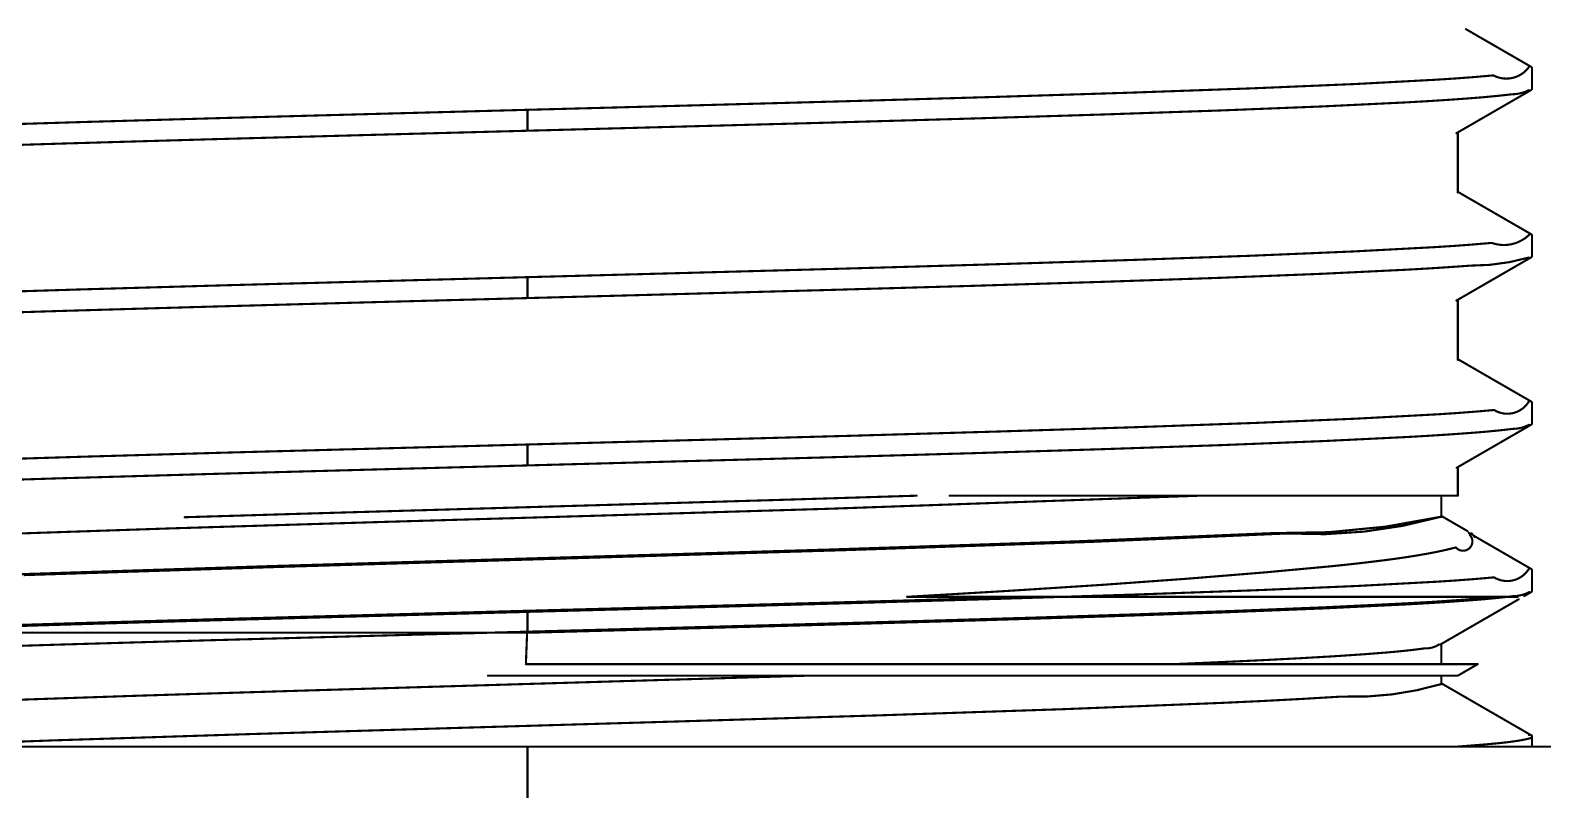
# Model space of a CAD drawing. Header units: inches. Extents: x 90 to 149.8, y 48.7 to 115.2.
# Drawn here: x 115.47 to 124.5, y 99.07 to 103.61 of the extents above; entities that cross this region are included whole.
import ezdxf

# ---------------------------------------------------------------- set-up
doc = ezdxf.new("R2010")
doc.units = ezdxf.units.IN
doc.layers.add('Mechanical 2', color=216, linetype='Continuous')

msp = doc.modelspace()

# ---------------------------------------------------------------- linework, layer by layer
at = {"layer": 'Mechanical 2', "const_width": 0.0127}
for points in [[(124.0394, 103.6177), (124.0833, 103.5923)], [(124.0833, 103.5923), (124.1272, 103.5669)], [(124.1272, 103.5669), (124.1712, 103.5415)], [(124.1712, 103.5415), (124.2151, 103.5162)], [(124.2151, 103.5162), (124.259, 103.4908)], [(124.259, 103.4908), (124.303, 103.4654)], [(124.303, 103.4654), (124.3469, 103.44)], [(124.3469, 103.44), (124.4348, 103.3892)], [(124.439, 103.2581), (124.439, 103.3831)], [(122.0522, 103.236), (122.7757, 103.2617)], [(122.7757, 103.2617), (123.3862, 103.2874)], [(123.3862, 103.2874), (123.8678, 103.3131)], [(124.3887, 103.2255), (124.4333, 103.2512)], [(118.439, 103.1331), (119.4042, 103.1588)], [(119.4042, 103.1588), (120.3442, 103.1845)], [(120.3442, 103.1845), (121.2346, 103.2102)], [(121.2346, 103.2102), (122.0522, 103.236)], [(123.1853, 103.1533), (123.6867, 103.1775)], [(124.255, 103.1482), (124.2996, 103.1739)], [(124.2996, 103.1739), (124.3441, 103.1997)], [(124.3441, 103.1997), (124.3887, 103.2255)], [(115.7916, 103.0604), (116.6392, 103.0846)], [(116.6392, 103.0846), (118.439, 103.1331)], [(118.439, 103.0081), (118.439, 103.1331)], [(120.2361, 103.0565), (121.0826, 103.0807)], [(121.0826, 103.0807), (121.8681, 103.1049)], [(121.8681, 103.1049), (122.5745, 103.1291)], [(122.5745, 103.1291), (123.1853, 103.1533)], [(124.0767, 103.0451), (124.1213, 103.0709)], [(124.1213, 103.0709), (124.1659, 103.0967)], [(124.1659, 103.0967), (124.2104, 103.1224)], [(124.2104, 103.1224), (124.255, 103.1482)], [(115.0052, 103.0361), (115.7916, 103.0604)], [(116.5344, 102.9567), (117.4741, 102.9824)], [(117.4741, 102.9824), (118.439, 103.0081)], [(118.439, 103.0081), (120.2361, 103.0565)], [(123.9876, 102.9936), (124.0767, 103.0451)], [(123.9954, 102.6392), (123.9954, 102.9981)], [(114.8267, 102.9053), (115.6442, 102.931)], [(115.6442, 102.931), (116.5344, 102.9567)], [(123.9954, 102.643), (124.0396, 102.6175)], [(124.0396, 102.6175), (124.0837, 102.592)], [(124.0837, 102.592), (124.1278, 102.5665)], [(124.1278, 102.5665), (124.1719, 102.541)], [(124.1719, 102.541), (124.216, 102.5155)], [(124.216, 102.5155), (124.2602, 102.49)], [(124.2602, 102.49), (124.3043, 102.4645)], [(124.3043, 102.4645), (124.3484, 102.439)], [(124.3484, 102.439), (124.4366, 102.388)], [(124.439, 102.2581), (124.439, 102.3831)], [(122.0376, 102.2355), (122.7599, 102.2611)], [(122.7599, 102.2611), (123.3707, 102.2867)], [(123.3707, 102.2867), (123.8541, 102.3123)], [(124.3888, 102.2255), (124.4334, 102.2512)], [(119.3997, 102.1587), (120.3355, 102.1843)], [(120.3355, 102.1843), (121.2225, 102.2099)], [(121.2225, 102.2099), (122.0376, 102.2355)], [(123.1868, 102.1534), (123.6881, 102.1776)], [(124.2551, 102.1482), (124.2997, 102.174)], [(124.2997, 102.174), (124.3442, 102.1997)], [(124.3442, 102.1997), (124.3888, 102.2255)], [(115.7881, 102.0603), (116.6368, 102.0846)], [(116.6368, 102.0846), (118.439, 102.1331)], [(118.439, 102.1331), (119.3997, 102.1587)], [(118.439, 102.0081), (118.439, 102.1331)], [(120.2368, 102.0565), (121.0837, 102.0808)], [(121.0837, 102.0808), (121.8695, 102.105)], [(121.8695, 102.105), (122.5759, 102.1292)], [(122.5759, 102.1292), (123.1868, 102.1534)], [(124.0768, 102.0451), (124.1214, 102.0709)], [(124.1214, 102.0709), (124.166, 102.0967)], [(124.166, 102.0967), (124.2105, 102.1224)], [(124.2105, 102.1224), (124.2551, 102.1482)], [(115.001, 102.036), (115.7881, 102.0603)], [(116.5357, 101.9567), (117.4748, 101.9824)], [(117.4748, 101.9824), (118.439, 102.0081)], [(118.439, 102.0081), (119.3484, 102.0323)], [(119.3484, 102.0323), (120.2368, 102.0565)], [(123.9877, 101.9936), (124.0768, 102.0451)], [(123.9954, 101.639), (123.9954, 101.9981)], [(114.829, 101.9054), (115.6461, 101.931)], [(115.6461, 101.931), (116.5357, 101.9567)], [(123.9954, 101.6431), (124.0395, 101.6176)], [(124.0395, 101.6176), (124.0835, 101.5922)], [(124.0835, 101.5922), (124.1275, 101.5667)], [(124.1275, 101.5667), (124.1715, 101.5413)], [(124.1715, 101.5413), (124.2156, 101.5158)], [(124.2156, 101.5158), (124.2596, 101.4904)], [(124.2596, 101.4904), (124.3036, 101.4649)], [(124.3036, 101.4649), (124.3477, 101.4395)], [(124.3477, 101.4395), (124.4357, 101.3886)], [(124.439, 101.2581), (124.439, 101.3831)], [(122.0577, 101.2361), (122.7816, 101.2619)], [(122.7816, 101.2619), (123.3921, 101.2877)], [(123.3921, 101.2877), (123.8729, 101.3134)], [(119.4059, 101.1589), (120.3475, 101.1846)], [(120.3475, 101.1846), (121.2392, 101.2104)], [(121.2392, 101.2104), (122.0577, 101.2361)], [(123.1941, 101.1537), (123.6947, 101.178)], [(124.256, 101.1487), (124.3006, 101.1745)], [(124.3006, 101.1745), (124.3452, 101.2002)], [(124.3452, 101.2002), (124.3898, 101.226)], [(124.3898, 101.226), (124.4343, 101.2518)], [(115.7884, 101.0603), (116.637, 101.0846)], [(116.637, 101.0846), (118.439, 101.1331)], [(118.439, 101.1331), (119.4059, 101.1589)], [(118.439, 101.0081), (118.439, 101.1331)], [(120.2406, 101.0566), (121.089, 101.0809)], [(121.089, 101.0809), (121.8759, 101.1052)], [(121.8759, 101.1052), (122.5831, 101.1294)], [(122.5831, 101.1294), (123.1941, 101.1537)], [(124.1223, 101.0714), (124.1669, 101.0972)], [(124.1669, 101.0972), (124.2115, 101.1229)], [(124.2115, 101.1229), (124.256, 101.1487)], [(115.0013, 101.036), (115.7884, 101.0603)], [(117.4714, 100.9823), (118.439, 101.0081)], [(118.439, 101.0081), (120.2406, 101.0566)], [(123.9886, 100.9941), (124.0778, 101.0457)], [(123.9954, 100.827), (123.9954, 100.9981)], [(124.0778, 101.0457), (124.1223, 101.0714)], [(114.8179, 100.905), (115.6368, 100.9308)], [(115.6368, 100.9308), (116.5291, 100.9565)], [(116.5291, 100.9565), (117.4714, 100.9823)], [(119.916, 100.8012), (120.7579, 100.8271)], [(120.2363, 100.749), (122.4452, 100.827)], [(120.7579, 100.827), (120.7631, 100.827)], [(120.9607, 100.827), (123.9954, 100.827)], [(123.8972, 100.7005), (123.8972, 100.827)], [(116.3914, 100.6985), (117.2484, 100.7241)], [(117.2484, 100.7241), (117.6907, 100.7369)], [(117.6907, 100.7369), (118.1377, 100.7498)], [(118.1377, 100.7498), (118.5865, 100.7628)], [(118.5865, 100.7628), (119.0343, 100.7756)], [(118.9327, 100.71), (120.2363, 100.749)], [(119.0343, 100.7756), (119.4785, 100.7884)], [(119.4785, 100.7884), (119.916, 100.8012)], [(115.1603, 100.5931), (116.3166, 100.6321)], [(116.3166, 100.6321), (117.5996, 100.6711)], [(117.5996, 100.6711), (118.9327, 100.71)], [(123.8972, 100.706), (124.0532, 100.6158)], [(120.2328, 100.5051), (121.7158, 100.5543)], [(120.331, 100.5017), (121.8142, 100.5515)], [(121.7158, 100.5543), (122.8881, 100.6035)], [(121.8142, 100.5515), (122.9703, 100.6013)], [(124.0607, 100.6051), (124.0754, 100.5966)], [(124.0773, 100.6027), (124.0959, 100.581)], [(124.0895, 100.5885), (124.1241, 100.5685)], [(124.1241, 100.5685), (124.1933, 100.5285)], [(116.9132, 100.4067), (118.5796, 100.4559)], [(116.9762, 100.4022), (118.6646, 100.452)], [(118.5796, 100.4559), (120.2328, 100.5051)], [(118.6646, 100.452), (120.331, 100.5017)], [(124.1933, 100.5285), (124.2279, 100.5085)], [(124.2279, 100.5085), (124.2624, 100.4885)], [(124.2624, 100.4885), (124.297, 100.4685)], [(124.297, 100.4685), (124.3316, 100.4485)], [(124.3316, 100.4485), (124.3662, 100.4285)], [(115.3911, 100.3575), (116.9132, 100.4067)], [(115.4297, 100.3525), (116.9762, 100.4022)], [(122.3866, 100.3317), (122.8434, 100.3689)], [(122.8434, 100.3689), (123.2372, 100.4053)], [(124.3662, 100.4285), (124.4354, 100.3886)], [(124.439, 100.2581), (124.439, 100.3831)], [(121.3103, 100.2584), (121.8742, 100.2946)], [(121.8742, 100.2946), (122.3866, 100.3317)], [(122.7812, 100.2619), (123.3916, 100.2876)], [(123.3916, 100.2876), (123.8725, 100.3134)], [(119.4057, 100.1589), (120.3472, 100.1846)], [(119.6863, 100.1728), (119.992, 100.1812)], [(119.992, 100.1812), (120.2937, 100.1895)], [(120.2937, 100.1895), (120.5899, 100.1978)], [(120.3472, 100.1846), (121.2388, 100.2104)], [(120.5899, 100.1978), (121.1606, 100.2145)], [(120.7068, 100.2228), (121.3103, 100.2584)], [(120.7068, 100.2228), (121.4388, 100.2228)], [(121.1606, 100.2145), (121.4391, 100.2228)], [(121.2388, 100.2104), (122.0573, 100.2361)], [(121.4391, 100.2228), (124.3526, 100.2228)], [(122.0573, 100.2361), (122.7812, 100.2619)], [(123.199, 100.1603), (123.6351, 100.1812)], [(123.2008, 100.154), (123.701, 100.1783)], [(124.2652, 100.154), (124.3119, 100.181)], [(124.3119, 100.181), (124.3586, 100.208)], [(124.3925, 100.2276), (124.4351, 100.2522)], [(115.7151, 100.0645), (116.5849, 100.0895)], [(116.1443, 100.0705), (116.586, 100.083)], [(116.5849, 100.0895), (118.439, 100.1395)], [(116.586, 100.083), (117.0391, 100.0954)], [(117.0391, 100.0954), (117.501, 100.1079)], [(117.501, 100.1079), (118.439, 100.1329)], [(118.439, 100.1331), (119.4057, 100.1589)], [(118.439, 100.1395), (119.0662, 100.1562)], [(118.439, 100.0081), (118.439, 100.1395)], [(119.0662, 100.1562), (119.3776, 100.1645)], [(119.3776, 100.1645), (119.6863, 100.1728)], [(120.735, 100.077), (121.4389, 100.0978)], [(121.094, 100.0811), (121.882, 100.1054)], [(121.4389, 100.0978), (122.0915, 100.1187)], [(121.882, 100.1054), (122.5898, 100.1297)], [(122.0915, 100.1187), (122.6815, 100.1395)], [(122.5898, 100.1297), (123.2008, 100.154)], [(122.6815, 100.1395), (123.199, 100.1603)], [(124.1251, 100.073), (124.2185, 100.127)], [(124.2185, 100.127), (124.2652, 100.154)], [(114.1985, 100.0081), (118.437, 100.0081)], [(114.9123, 100.0395), (115.7151, 100.0645)], [(115.306, 100.0455), (115.7167, 100.058)], [(115.7167, 100.058), (116.1443, 100.0705)], [(117.474, 99.9888), (118.439, 100.0145)], [(118.4363, 99.9894), (118.437, 100.0081)], [(118.437, 100.0081), (118.439, 100.0081)], [(118.439, 100.0081), (120.2441, 100.0567)], [(118.439, 100.0145), (119.2221, 100.0353)], [(119.2221, 100.0353), (119.9919, 100.0562)], [(119.9919, 100.0562), (120.735, 100.077)], [(120.2441, 100.0567), (121.094, 100.0811)], [(123.985, 99.9921), (124.0317, 100.0191)], [(124.0317, 100.0191), (124.0784, 100.046)], [(124.0784, 100.046), (124.1251, 100.073)], [(114.8265, 99.9117), (115.6439, 99.9374)], [(115.6439, 99.9374), (116.5342, 99.9631)], [(116.5342, 99.9631), (117.474, 99.9888)], [(118.4318, 99.8769), (118.4333, 99.9144)], [(118.4333, 99.9144), (118.434, 99.9331)], [(118.434, 99.9331), (118.4348, 99.9519)], [(118.4348, 99.9519), (118.4355, 99.9706)], [(118.4355, 99.9706), (118.4363, 99.9894)], [(123.8916, 99.9381), (123.985, 99.9921)], [(123.8977, 99.8206), (123.8977, 99.9416)], [(118.4297, 99.8206), (118.4318, 99.8769)], [(118.4297, 99.8207), (118.4328, 99.8206)], [(118.4328, 99.8206), (124.1146, 99.8206)], [(118.4328, 99.8206), (122.2989, 99.8206)], [(122.2989, 99.8206), (122.5712, 99.8324)], [(122.5712, 99.8324), (122.8254, 99.8441)], [(122.8254, 99.8441), (123.0526, 99.8559)], [(123.0526, 99.8559), (123.2548, 99.8676)], [(123.2548, 99.8676), (123.4316, 99.8794)], [(123.4316, 99.8794), (123.5809, 99.8911)], [(123.9954, 99.7517), (124.1146, 99.8206)], [(118.0889, 99.6918), (120.1104, 99.7517)], [(118.2034, 99.7517), (123.9954, 99.7517)], [(123.8977, 99.7004), (123.8977, 99.7517)], [(115.2278, 99.6019), (116.1109, 99.6319)], [(116.1109, 99.6319), (117.0761, 99.6618)], [(117.0761, 99.6618), (118.0889, 99.6918)], [(123.8977, 99.7057), (123.9515, 99.6745)], [(123.9515, 99.6745), (124.0054, 99.6434)], [(124.0054, 99.6434), (124.0592, 99.6123)], [(120.5306, 99.5143), (121.649, 99.5518)], [(121.649, 99.5518), (122.5905, 99.5893)], [(124.0592, 99.6123), (124.1131, 99.5811)], [(124.1131, 99.5811), (124.1669, 99.55)], [(124.1669, 99.55), (124.2208, 99.5189)], [(118.0157, 99.4394), (119.2968, 99.4769)], [(119.2968, 99.4769), (120.5306, 99.5143)], [(124.2208, 99.5189), (124.2747, 99.4878)], [(124.2747, 99.4878), (124.3285, 99.4566)], [(124.3285, 99.4566), (124.4362, 99.3944)], [(114.5856, 99.327), (115.5914, 99.3645)], [(115.5914, 99.3645), (116.7585, 99.4019)], [(116.7585, 99.4019), (118.0157, 99.4394)], [(124.439, 99.327), (124.439, 99.3895)], [(111.939, 99.327), (124.939, 99.327)], [(118.439, 98.827), (118.439, 99.327)], [(123.9823, 99.327), (124.0731, 99.334)], [(124.0731, 99.334), (124.159, 99.3409)], [(124.159, 99.3409), (124.2351, 99.3479)]]:
    msp.add_lwpolyline(points, dxfattribs=at)
at = {"layer": 'Mechanical 2', "const_width": 0.00635}
for points in [[(124.0801, 103.5923, 1), (124.0865, 103.5923, 1)], [(124.0801, 103.5923, 1), (124.0865, 103.5923, 1)], [(124.1241, 103.5669, 1), (124.1304, 103.5669, 1)], [(124.1241, 103.5669, 1), (124.1304, 103.5669, 1)], [(124.168, 103.5415, 1), (124.1743, 103.5415, 1)], [(124.168, 103.5415, 1), (124.1743, 103.5415, 1)], [(124.2119, 103.5162, 1), (124.2183, 103.5162, 1)], [(124.2119, 103.5162, 1), (124.2183, 103.5162, 1)], [(124.2559, 103.4908, 1), (124.2622, 103.4908, 1)], [(124.2559, 103.4908, 1), (124.2622, 103.4908, 1)], [(124.2998, 103.4654, 1), (124.3061, 103.4654, 1)], [(124.2998, 103.4654, 1), (124.3061, 103.4654, 1)], [(124.3437, 103.44, 1), (124.3501, 103.44, 1)], [(124.3437, 103.44, 1), (124.3501, 103.44, 1)], [(124.2052, 103.3388, 1), (124.2115, 103.3388, 1)], [(124.2052, 103.3388, 1), (124.2115, 103.3388, 1)], [(124.4182, 103.3902, 1), (124.4246, 103.3902, 1)], [(124.4316, 103.3892, 1), (124.438, 103.3892, 1)], [(124.4358, 103.3831, 1), (124.4422, 103.3831, 1)], [(122.7725, 103.2617, 1), (122.7788, 103.2617, 1)], [(122.7725, 103.2617, 1), (122.7788, 103.2617, 1)], [(123.383, 103.2874, 1), (123.3894, 103.2874, 1)], [(123.383, 103.2874, 1), (123.3894, 103.2874, 1)], [(123.8646, 103.3131, 1), (123.8709, 103.3131, 1)], [(123.8646, 103.3131, 1), (123.8709, 103.3131, 1)], [(124.4163, 103.2502, 1), (124.4226, 103.2502, 1)], [(124.4301, 103.2512, 1), (124.4364, 103.2512, 1)], [(124.4358, 103.2581, 1), (124.4422, 103.2581, 1)], [(119.401, 103.1588, 1), (119.4073, 103.1588, 1)], [(119.401, 103.1588, 1), (119.4073, 103.1588, 1)], [(120.341, 103.1845, 1), (120.3474, 103.1845, 1)], [(120.341, 103.1845, 1), (120.3474, 103.1845, 1)], [(121.2314, 103.2102, 1), (121.2378, 103.2102, 1)], [(121.2314, 103.2102, 1), (121.2378, 103.2102, 1)], [(122.049, 103.236, 1), (122.0553, 103.236, 1)], [(122.049, 103.236, 1), (122.0553, 103.236, 1)], [(123.6835, 103.1775, 1), (123.6899, 103.1775, 1)], [(123.6835, 103.1775, 1), (123.6899, 103.1775, 1)], [(124.0631, 103.2018, 1), (124.0695, 103.2018, 1)], [(124.0631, 103.2018, 1), (124.0695, 103.2018, 1)], [(124.2964, 103.1739, 1), (124.3027, 103.1739, 1)], [(124.2964, 103.1739, 1), (124.3027, 103.1739, 1)], [(124.3165, 103.226, 1), (124.3228, 103.226, 1)], [(124.3165, 103.226, 1), (124.3228, 103.226, 1)], [(124.341, 103.1997, 1), (124.3473, 103.1997, 1)], [(124.341, 103.1997, 1), (124.3473, 103.1997, 1)], [(124.3855, 103.2255, 1), (124.3919, 103.2255, 1)], [(124.3855, 103.2255, 1), (124.3919, 103.2255, 1)], [(116.636, 103.0846, 1), (116.6424, 103.0846, 1)], [(116.636, 103.0846, 1), (116.6424, 103.0846, 1)], [(118.4358, 103.1331, 1), (118.4422, 103.1331, 1)], [(118.4358, 103.1331, 1), (118.4422, 103.1331, 1)], [(118.4358, 103.1331, 1), (118.4422, 103.1331, 1)], [(121.0794, 103.0807, 1), (121.0858, 103.0807, 1)], [(121.0794, 103.0807, 1), (121.0858, 103.0807, 1)], [(121.8649, 103.1049, 1), (121.8713, 103.1049, 1)], [(121.8649, 103.1049, 1), (121.8713, 103.1049, 1)], [(122.5713, 103.1291, 1), (122.5776, 103.1291, 1)], [(122.5713, 103.1291, 1), (122.5776, 103.1291, 1)], [(123.1822, 103.1533, 1), (123.1885, 103.1533, 1)], [(123.1822, 103.1533, 1), (123.1885, 103.1533, 1)], [(124.1181, 103.0709, 1), (124.1245, 103.0709, 1)], [(124.1181, 103.0709, 1), (124.1245, 103.0709, 1)], [(124.1627, 103.0967, 1), (124.169, 103.0967, 1)], [(124.1627, 103.0967, 1), (124.169, 103.0967, 1)], [(124.2072, 103.1224, 1), (124.2136, 103.1224, 1)], [(124.2072, 103.1224, 1), (124.2136, 103.1224, 1)], [(124.2518, 103.1482, 1), (124.2582, 103.1482, 1)], [(124.2518, 103.1482, 1), (124.2582, 103.1482, 1)], [(115.7884, 103.0604, 1), (115.7947, 103.0604, 1)], [(115.7884, 103.0604, 1), (115.7947, 103.0604, 1)], [(117.4709, 102.9824, 1), (117.4773, 102.9824, 1)], [(117.4709, 102.9824, 1), (117.4773, 102.9824, 1)], [(118.4358, 103.0081, 1), (118.4422, 103.0081, 1)], [(118.4358, 103.0081, 1), (118.4422, 103.0081, 1)], [(118.4358, 103.0081, 1), (118.4422, 103.0081, 1)], [(120.2329, 103.0565, 1), (120.2392, 103.0565, 1)], [(120.2329, 103.0565, 1), (120.2392, 103.0565, 1)], [(123.9844, 102.9936, 1), (123.9908, 102.9936, 1)], [(123.9923, 102.9981, 1), (123.9986, 102.9981, 1)], [(124.0735, 103.0451, 1), (124.0799, 103.0451, 1)], [(124.0735, 103.0451, 1), (124.0799, 103.0451, 1)], [(115.641, 102.931, 1), (115.6473, 102.931, 1)], [(115.641, 102.931, 1), (115.6473, 102.931, 1)], [(116.5312, 102.9567, 1), (116.5375, 102.9567, 1)], [(116.5312, 102.9567, 1), (116.5375, 102.9567, 1)], [(123.9923, 102.643, 1), (123.9986, 102.643, 1)], [(123.9923, 102.6392, 1), (123.9986, 102.6392, 1)], [(124.0364, 102.6175, 1), (124.0427, 102.6175, 1)], [(124.0364, 102.6175, 1), (124.0427, 102.6175, 1)], [(124.0805, 102.592, 1), (124.0869, 102.592, 1)], [(124.0805, 102.592, 1), (124.0869, 102.592, 1)], [(124.1246, 102.5665, 1), (124.131, 102.5665, 1)], [(124.1246, 102.5665, 1), (124.131, 102.5665, 1)], [(124.1687, 102.541, 1), (124.1751, 102.541, 1)], [(124.1687, 102.541, 1), (124.1751, 102.541, 1)], [(124.2129, 102.5155, 1), (124.2192, 102.5155, 1)], [(124.2129, 102.5155, 1), (124.2192, 102.5155, 1)], [(124.257, 102.49, 1), (124.2633, 102.49, 1)], [(124.257, 102.49, 1), (124.2633, 102.49, 1)], [(124.3011, 102.4645, 1), (124.3075, 102.4645, 1)], [(124.3011, 102.4645, 1), (124.3075, 102.4645, 1)], [(124.3452, 102.439, 1), (124.3516, 102.439, 1)], [(124.3452, 102.439, 1), (124.3516, 102.439, 1)], [(124.4212, 102.389, 1), (124.4276, 102.389, 1)], [(124.4335, 102.388, 1), (124.4398, 102.388, 1)], [(124.4358, 102.3831, 1), (124.4422, 102.3831, 1)], [(122.7567, 102.2611, 1), (122.763, 102.2611, 1)], [(122.7567, 102.2611, 1), (122.763, 102.2611, 1)], [(123.3675, 102.2867, 1), (123.3738, 102.2867, 1)], [(123.3675, 102.2867, 1), (123.3738, 102.2867, 1)], [(123.8509, 102.3123, 1), (123.8573, 102.3123, 1)], [(123.8509, 102.3123, 1), (123.8573, 102.3123, 1)], [(124.1951, 102.3378, 1), (124.2015, 102.3378, 1)], [(124.1951, 102.3378, 1), (124.2015, 102.3378, 1)], [(124.4302, 102.2512, 1), (124.4366, 102.2512, 1)], [(124.4358, 102.2581, 1), (124.4422, 102.2581, 1)], [(120.3324, 102.1843, 1), (120.3387, 102.1843, 1)], [(120.3324, 102.1843, 1), (120.3387, 102.1843, 1)], [(121.2193, 102.2099, 1), (121.2256, 102.2099, 1)], [(121.2193, 102.2099, 1), (121.2256, 102.2099, 1)], [(122.0344, 102.2355, 1), (122.0408, 102.2355, 1)], [(122.0344, 102.2355, 1), (122.0408, 102.2355, 1)], [(123.6849, 102.1776, 1), (123.6913, 102.1776, 1)], [(123.6849, 102.1776, 1), (123.6913, 102.1776, 1)], [(124.0643, 102.2018, 1), (124.0706, 102.2018, 1)], [(124.0643, 102.2018, 1), (124.0706, 102.2018, 1)], [(124.2965, 102.174, 1), (124.3028, 102.174, 1)], [(124.2965, 102.174, 1), (124.3028, 102.174, 1)], [(124.3411, 102.1997, 1), (124.3474, 102.1997, 1)], [(124.3411, 102.1997, 1), (124.3474, 102.1997, 1)], [(124.3856, 102.2255, 1), (124.392, 102.2255, 1)], [(124.3856, 102.2255, 1), (124.392, 102.2255, 1)], [(124.4165, 102.2503, 1), (124.4229, 102.2503, 1)], [(116.6336, 102.0846, 1), (116.6399, 102.0846, 1)], [(116.6336, 102.0846, 1), (116.6399, 102.0846, 1)], [(118.4358, 102.1331, 1), (118.4422, 102.1331, 1)], [(118.4358, 102.1331, 1), (118.4422, 102.1331, 1)], [(118.4358, 102.1331, 1), (118.4422, 102.1331, 1)], [(119.3965, 102.1587, 1), (119.4028, 102.1587, 1)], [(119.3965, 102.1587, 1), (119.4028, 102.1587, 1)], [(121.0805, 102.0808, 1), (121.0869, 102.0808, 1)], [(121.0805, 102.0808, 1), (121.0869, 102.0808, 1)], [(121.8663, 102.105, 1), (121.8726, 102.105, 1)], [(121.8663, 102.105, 1), (121.8726, 102.105, 1)], [(122.5728, 102.1292, 1), (122.5791, 102.1292, 1)], [(122.5728, 102.1292, 1), (122.5791, 102.1292, 1)], [(123.1837, 102.1534, 1), (123.19, 102.1534, 1)], [(123.1837, 102.1534, 1), (123.19, 102.1534, 1)], [(124.1182, 102.0709, 1), (124.1246, 102.0709, 1)], [(124.1182, 102.0709, 1), (124.1246, 102.0709, 1)], [(124.1628, 102.0967, 1), (124.1691, 102.0967, 1)], [(124.1628, 102.0967, 1), (124.1691, 102.0967, 1)], [(124.2074, 102.1224, 1), (124.2137, 102.1224, 1)], [(124.2074, 102.1224, 1), (124.2137, 102.1224, 1)], [(124.2519, 102.1482, 1), (124.2583, 102.1482, 1)], [(124.2519, 102.1482, 1), (124.2583, 102.1482, 1)], [(115.7849, 102.0603, 1), (115.7913, 102.0603, 1)], [(115.7849, 102.0603, 1), (115.7913, 102.0603, 1)], [(117.4717, 101.9824, 1), (117.478, 101.9824, 1)], [(117.4717, 101.9824, 1), (117.478, 101.9824, 1)], [(118.4358, 102.0081, 1), (118.4422, 102.0081, 1)], [(118.4358, 102.0081, 1), (118.4422, 102.0081, 1)], [(118.4358, 102.0081, 1), (118.4422, 102.0081, 1)], [(119.3453, 102.0323, 1), (119.3516, 102.0323, 1)], [(119.3453, 102.0323, 1), (119.3516, 102.0323, 1)], [(120.2337, 102.0565, 1), (120.24, 102.0565, 1)], [(120.2337, 102.0565, 1), (120.24, 102.0565, 1)], [(123.9845, 101.9936, 1), (123.9909, 101.9936, 1)], [(123.9923, 101.9981, 1), (123.9986, 101.9981, 1)], [(124.0737, 102.0451, 1), (124.08, 102.0451, 1)], [(124.0737, 102.0451, 1), (124.08, 102.0451, 1)], [(115.6429, 101.931, 1), (115.6492, 101.931, 1)], [(115.6429, 101.931, 1), (115.6492, 101.931, 1)], [(116.5325, 101.9567, 1), (116.5389, 101.9567, 1)], [(116.5325, 101.9567, 1), (116.5389, 101.9567, 1)], [(123.9923, 101.6431, 1), (123.9986, 101.6431, 1)], [(123.9923, 101.639, 1), (123.9986, 101.639, 1)], [(124.0363, 101.6176, 1), (124.0426, 101.6176, 1)], [(124.0363, 101.6176, 1), (124.0426, 101.6176, 1)], [(124.0803, 101.5922, 1), (124.0867, 101.5922, 1)], [(124.0803, 101.5922, 1), (124.0867, 101.5922, 1)], [(124.1243, 101.5667, 1), (124.1307, 101.5667, 1)], [(124.1243, 101.5667, 1), (124.1307, 101.5667, 1)], [(124.1684, 101.5413, 1), (124.1747, 101.5413, 1)], [(124.1684, 101.5413, 1), (124.1747, 101.5413, 1)], [(124.2124, 101.5158, 1), (124.2188, 101.5158, 1)], [(124.2124, 101.5158, 1), (124.2188, 101.5158, 1)], [(124.2564, 101.4904, 1), (124.2628, 101.4904, 1)], [(124.2564, 101.4904, 1), (124.2628, 101.4904, 1)], [(124.3005, 101.4649, 1), (124.3068, 101.4649, 1)], [(124.3005, 101.4649, 1), (124.3068, 101.4649, 1)], [(124.3445, 101.4395, 1), (124.3508, 101.4395, 1)], [(124.3445, 101.4395, 1), (124.3508, 101.4395, 1)], [(124.4171, 101.3907, 1), (124.4235, 101.3907, 1)], [(124.4325, 101.3886, 1), (124.4389, 101.3886, 1)], [(124.4358, 101.3831, 1), (124.4422, 101.3831, 1)], [(122.7784, 101.2619, 1), (122.7848, 101.2619, 1)], [(122.7784, 101.2619, 1), (122.7848, 101.2619, 1)], [(123.3889, 101.2877, 1), (123.3952, 101.2877, 1)], [(123.3889, 101.2877, 1), (123.3952, 101.2877, 1)], [(123.8697, 101.3134, 1), (123.8761, 101.3134, 1)], [(123.8697, 101.3134, 1), (123.8761, 101.3134, 1)], [(124.2089, 101.3392, 1), (124.2153, 101.3392, 1)], [(124.2089, 101.3392, 1), (124.2153, 101.3392, 1)], [(124.4358, 101.2581, 1), (124.4422, 101.2581, 1)], [(120.3443, 101.1846, 1), (120.3506, 101.1846, 1)], [(120.3443, 101.1846, 1), (120.3506, 101.1846, 1)], [(121.236, 101.2104, 1), (121.2423, 101.2104, 1)], [(121.236, 101.2104, 1), (121.2423, 101.2104, 1)], [(122.0545, 101.2361, 1), (122.0609, 101.2361, 1)], [(122.0545, 101.2361, 1), (122.0609, 101.2361, 1)], [(123.6916, 101.178, 1), (123.6979, 101.178, 1)], [(123.6916, 101.178, 1), (123.6979, 101.178, 1)], [(124.0697, 101.2023, 1), (124.076, 101.2023, 1)], [(124.0697, 101.2023, 1), (124.076, 101.2023, 1)], [(124.2974, 101.1745, 1), (124.3038, 101.1745, 1)], [(124.2974, 101.1745, 1), (124.3038, 101.1745, 1)], [(124.3207, 101.2265, 1), (124.327, 101.2265, 1)], [(124.3207, 101.2265, 1), (124.327, 101.2265, 1)], [(124.342, 101.2002, 1), (124.3484, 101.2002, 1)], [(124.342, 101.2002, 1), (124.3484, 101.2002, 1)], [(124.3866, 101.226, 1), (124.3929, 101.226, 1)], [(124.3866, 101.226, 1), (124.3929, 101.226, 1)], [(124.4178, 101.2508, 1), (124.4242, 101.2508, 1)], [(124.4312, 101.2518, 1), (124.4375, 101.2518, 1)], [(116.6338, 101.0846, 1), (116.6402, 101.0846, 1)], [(116.6338, 101.0846, 1), (116.6402, 101.0846, 1)], [(118.4358, 101.1331, 1), (118.4422, 101.1331, 1)], [(118.4358, 101.1331, 1), (118.4422, 101.1331, 1)], [(118.4358, 101.1331, 1), (118.4422, 101.1331, 1)], [(119.4027, 101.1589, 1), (119.409, 101.1589, 1)], [(119.4027, 101.1589, 1), (119.409, 101.1589, 1)], [(121.0858, 101.0809, 1), (121.0922, 101.0809, 1)], [(121.0858, 101.0809, 1), (121.0922, 101.0809, 1)], [(121.8727, 101.1052, 1), (121.8791, 101.1052, 1)], [(121.8727, 101.1052, 1), (121.8791, 101.1052, 1)], [(122.5799, 101.1294, 1), (122.5862, 101.1294, 1)], [(122.5799, 101.1294, 1), (122.5862, 101.1294, 1)], [(123.1909, 101.1537, 1), (123.1972, 101.1537, 1)], [(123.1909, 101.1537, 1), (123.1972, 101.1537, 1)], [(124.1637, 101.0972, 1), (124.1701, 101.0972, 1)], [(124.1637, 101.0972, 1), (124.1701, 101.0972, 1)], [(124.2083, 101.1229, 1), (124.2146, 101.1229, 1)], [(124.2083, 101.1229, 1), (124.2146, 101.1229, 1)], [(124.2529, 101.1487, 1), (124.2592, 101.1487, 1)], [(124.2529, 101.1487, 1), (124.2592, 101.1487, 1)], [(115.7852, 101.0603, 1), (115.7916, 101.0603, 1)], [(115.7852, 101.0603, 1), (115.7916, 101.0603, 1)], [(118.4358, 101.0081, 1), (118.4422, 101.0081, 1)], [(118.4358, 101.0081, 1), (118.4422, 101.0081, 1)], [(118.4358, 101.0081, 1), (118.4422, 101.0081, 1)], [(120.2374, 101.0566, 1), (120.2438, 101.0566, 1)], [(120.2374, 101.0566, 1), (120.2438, 101.0566, 1)], [(123.9854, 100.9941, 1), (123.9918, 100.9941, 1)], [(123.9923, 100.9981, 1), (123.9986, 100.9981, 1)], [(124.0746, 101.0457, 1), (124.0809, 101.0457, 1)], [(124.0746, 101.0457, 1), (124.0809, 101.0457, 1)], [(124.1191, 101.0714, 1), (124.1255, 101.0714, 1)], [(124.1191, 101.0714, 1), (124.1255, 101.0714, 1)], [(115.6336, 100.9308, 1), (115.64, 100.9308, 1)], [(115.6336, 100.9308, 1), (115.64, 100.9308, 1)], [(116.5259, 100.9565, 1), (116.5323, 100.9565, 1)], [(116.5259, 100.9565, 1), (116.5323, 100.9565, 1)], [(117.4682, 100.9823, 1), (117.4746, 100.9823, 1)], [(117.4682, 100.9823, 1), (117.4746, 100.9823, 1)], [(120.7547, 100.8271, 1), (120.761, 100.8271, 1)], [(120.7547, 100.827, 1), (120.761, 100.827, 1)], [(120.7599, 100.827, 1), (120.7663, 100.827, 1)], [(120.9575, 100.827, 1), (120.9638, 100.827, 1)], [(122.442, 100.827, 1), (122.4483, 100.827, 1)], [(123.8941, 100.827, 1), (123.9004, 100.827, 1)], [(123.9923, 100.827, 1), (123.9986, 100.827, 1)], [(123.9923, 100.827, 1), (123.9986, 100.827, 1)], [(117.2453, 100.7241, 1), (117.2516, 100.7241, 1)], [(117.2453, 100.7241, 1), (117.2516, 100.7241, 1)], [(117.6875, 100.7369, 1), (117.6939, 100.7369, 1)], [(117.6875, 100.7369, 1), (117.6939, 100.7369, 1)], [(118.1345, 100.7498, 1), (118.1409, 100.7498, 1)], [(118.1345, 100.7498, 1), (118.1409, 100.7498, 1)], [(118.5833, 100.7628, 1), (118.5896, 100.7628, 1)], [(118.5833, 100.7628, 1), (118.5896, 100.7628, 1)], [(119.0311, 100.7756, 1), (119.0374, 100.7756, 1)], [(119.0311, 100.7756, 1), (119.0374, 100.7756, 1)], [(119.4753, 100.7884, 1), (119.4816, 100.7884, 1)], [(119.4753, 100.7884, 1), (119.4816, 100.7884, 1)], [(119.9128, 100.8012, 1), (119.9192, 100.8012, 1)], [(119.9128, 100.8012, 1), (119.9192, 100.8012, 1)], [(120.2331, 100.749, 1), (120.2394, 100.749, 1)], [(120.2331, 100.749, 1), (120.2394, 100.749, 1)], [(116.3134, 100.6321, 1), (116.3197, 100.6321, 1)], [(116.3134, 100.6321, 1), (116.3197, 100.6321, 1)], [(116.3882, 100.6985, 1), (116.3946, 100.6985, 1)], [(117.5964, 100.6711, 1), (117.6027, 100.6711, 1)], [(117.5964, 100.6711, 1), (117.6027, 100.6711, 1)], [(118.9295, 100.71, 1), (118.9358, 100.71, 1)], [(118.9295, 100.71, 1), (118.9358, 100.71, 1)], [(123.8905, 100.7008, 1), (123.8969, 100.7008, 1)], [(123.894, 100.7019, 1), (123.9003, 100.7019, 1)], [(123.8941, 100.706, 1), (123.9004, 100.706, 1)], [(123.8941, 100.7005, 1), (123.9004, 100.7005, 1)], [(121.7126, 100.5543, 1), (121.7189, 100.5543, 1)], [(121.7126, 100.5543, 1), (121.7189, 100.5543, 1)], [(121.811, 100.5515, 1), (121.8174, 100.5515, 1)], [(121.811, 100.5515, 1), (121.8174, 100.5515, 1)], [(122.885, 100.6035, 1), (122.8913, 100.6035, 1)], [(122.885, 100.6035, 1), (122.8913, 100.6035, 1)], [(122.9671, 100.6013, 1), (122.9735, 100.6013, 1)], [(122.9671, 100.6013, 1), (122.9735, 100.6013, 1)], [(124.05, 100.6158, 1), (124.0563, 100.6158, 1)], [(124.0575, 100.6051, 1), (124.0639, 100.6051, 1)], [(124.0633, 100.5934, 1), (124.0696, 100.5934, 1)], [(124.0722, 100.5966, 1), (124.0786, 100.5966, 1)], [(124.0741, 100.6027, 1), (124.0805, 100.6027, 1)], [(124.0864, 100.5885, 1), (124.0927, 100.5885, 1)], [(124.0928, 100.581, 1), (124.0991, 100.581, 1)], [(124.1209, 100.5685, 1), (124.1273, 100.5685, 1)], [(124.1209, 100.5685, 1), (124.1273, 100.5685, 1)], [(118.5764, 100.4559, 1), (118.5828, 100.4559, 1)], [(118.5764, 100.4559, 1), (118.5828, 100.4559, 1)], [(118.6614, 100.452, 1), (118.6678, 100.452, 1)], [(118.6614, 100.452, 1), (118.6678, 100.452, 1)], [(120.2297, 100.5051, 1), (120.236, 100.5051, 1)], [(120.2297, 100.5051, 1), (120.236, 100.5051, 1)], [(120.3278, 100.5017, 1), (120.3342, 100.5017, 1)], [(120.3278, 100.5017, 1), (120.3342, 100.5017, 1)], [(123.808, 100.4802, 1), (123.8144, 100.4802, 1)], [(123.808, 100.4802, 1), (123.8144, 100.4802, 1)], [(123.981, 100.5181, 1), (123.9873, 100.5181, 1)], [(123.981, 100.5181, 1), (123.9873, 100.5181, 1)], [(124.1901, 100.5285, 1), (124.1965, 100.5285, 1)], [(124.1901, 100.5285, 1), (124.1965, 100.5285, 1)], [(124.2247, 100.5085, 1), (124.231, 100.5085, 1)], [(124.2247, 100.5085, 1), (124.231, 100.5085, 1)], [(124.2593, 100.4885, 1), (124.2656, 100.4885, 1)], [(124.2593, 100.4885, 1), (124.2656, 100.4885, 1)], [(124.2939, 100.4685, 1), (124.3002, 100.4685, 1)], [(124.2939, 100.4685, 1), (124.3002, 100.4685, 1)], [(124.3284, 100.4485, 1), (124.3348, 100.4485, 1)], [(124.3284, 100.4485, 1), (124.3348, 100.4485, 1)], [(116.9101, 100.4067, 1), (116.9164, 100.4067, 1)], [(116.9101, 100.4067, 1), (116.9164, 100.4067, 1)], [(116.973, 100.4022, 1), (116.9793, 100.4022, 1)], [(116.973, 100.4022, 1), (116.9793, 100.4022, 1)], [(122.8402, 100.3689, 1), (122.8465, 100.3689, 1)], [(122.8402, 100.3689, 1), (122.8465, 100.3689, 1)], [(123.2341, 100.4053, 1), (123.2404, 100.4053, 1)], [(123.2341, 100.4053, 1), (123.2404, 100.4053, 1)], [(123.5592, 100.4423, 1), (123.5656, 100.4423, 1)], [(123.5592, 100.4423, 1), (123.5656, 100.4423, 1)], [(124.363, 100.4285, 1), (124.3694, 100.4285, 1)], [(124.363, 100.4285, 1), (124.3694, 100.4285, 1)], [(124.4172, 100.3907, 1), (124.4236, 100.3907, 1)], [(124.4322, 100.3886, 1), (124.4385, 100.3886, 1)], [(124.4358, 100.3831, 1), (124.4422, 100.3831, 1)], [(121.8711, 100.2946, 1), (121.8774, 100.2946, 1)], [(121.8711, 100.2946, 1), (121.8774, 100.2946, 1)], [(122.3834, 100.3317, 1), (122.3898, 100.3317, 1)], [(122.3834, 100.3317, 1), (122.3898, 100.3317, 1)], [(123.3885, 100.2876, 1), (123.3948, 100.2876, 1)], [(123.3885, 100.2876, 1), (123.3948, 100.2876, 1)], [(123.8694, 100.3134, 1), (123.8757, 100.3134, 1)], [(123.8694, 100.3134, 1), (123.8757, 100.3134, 1)], [(124.2086, 100.3392, 1), (124.215, 100.3392, 1)], [(124.2086, 100.3392, 1), (124.215, 100.3392, 1)], [(119.9888, 100.1812, 1), (119.9952, 100.1812, 1)], [(119.9888, 100.1812, 1), (119.9952, 100.1812, 1)], [(120.2906, 100.1895, 1), (120.2969, 100.1895, 1)], [(120.2906, 100.1895, 1), (120.2969, 100.1895, 1)], [(120.344, 100.1846, 1), (120.3504, 100.1846, 1)], [(120.344, 100.1846, 1), (120.3504, 100.1846, 1)], [(120.5867, 100.1978, 1), (120.593, 100.1978, 1)], [(120.5867, 100.1978, 1), (120.593, 100.1978, 1)], [(120.7036, 100.2228, 1), (120.7099, 100.2228, 1)], [(120.7036, 100.2228, 1), (120.7099, 100.2228, 1)], [(121.1574, 100.2145, 1), (121.1637, 100.2145, 1)], [(121.1574, 100.2145, 1), (121.1637, 100.2145, 1)], [(121.2357, 100.2104, 1), (121.242, 100.2104, 1)], [(121.2357, 100.2104, 1), (121.242, 100.2104, 1)], [(121.3071, 100.2584, 1), (121.3135, 100.2584, 1)], [(121.3071, 100.2584, 1), (121.3135, 100.2584, 1)], [(121.4357, 100.2228, 1), (121.442, 100.2228, 1)], [(121.4359, 100.2228, 1), (121.4423, 100.2228, 1)], [(121.436, 100.2228, 1), (121.4423, 100.2228, 1)], [(122.0541, 100.2361, 1), (122.0605, 100.2361, 1)], [(122.0541, 100.2361, 1), (122.0605, 100.2361, 1)], [(122.778, 100.2619, 1), (122.7843, 100.2619, 1)], [(122.778, 100.2619, 1), (122.7843, 100.2619, 1)], [(123.6319, 100.1812, 1), (123.6382, 100.1812, 1)], [(123.6319, 100.1812, 1), (123.6382, 100.1812, 1)], [(123.6978, 100.1783, 1), (123.7042, 100.1783, 1)], [(123.6978, 100.1783, 1), (123.7042, 100.1783, 1)], [(124.0748, 100.2026, 1), (124.0811, 100.2026, 1)], [(124.0748, 100.2026, 1), (124.0811, 100.2026, 1)], [(124.2313, 100.2228, 1), (124.2377, 100.2228, 1)], [(124.3087, 100.181, 1), (124.315, 100.181, 1)], [(124.3087, 100.181, 1), (124.315, 100.181, 1)], [(124.3239, 100.227, 1), (124.3302, 100.227, 1)], [(124.3239, 100.227, 1), (124.3302, 100.227, 1)], [(124.3494, 100.2228, 1), (124.3558, 100.2228, 1)], [(124.3554, 100.208, 1), (124.3617, 100.208, 1)], [(124.3894, 100.2276, 1), (124.3957, 100.2276, 1)], [(124.419, 100.2513, 1), (124.4254, 100.2513, 1)], [(124.432, 100.2522, 1), (124.4383, 100.2522, 1)], [(124.4358, 100.2581, 1), (124.4422, 100.2581, 1)], [(116.5817, 100.0895, 1), (116.5881, 100.0895, 1)], [(116.5817, 100.0895, 1), (116.5881, 100.0895, 1)], [(116.5828, 100.083, 1), (116.5891, 100.083, 1)], [(116.5828, 100.083, 1), (116.5891, 100.083, 1)], [(117.0359, 100.0954, 1), (117.0423, 100.0954, 1)], [(117.0359, 100.0954, 1), (117.0423, 100.0954, 1)], [(117.4978, 100.1079, 1), (117.5041, 100.1079, 1)], [(117.4978, 100.1079, 1), (117.5041, 100.1079, 1)], [(118.4358, 100.1395, 1), (118.4422, 100.1395, 1)], [(118.4358, 100.1395, 1), (118.4422, 100.1395, 1)], [(118.4358, 100.1395, 1), (118.4422, 100.1395, 1)], [(118.4358, 100.1331, 1), (118.4422, 100.1331, 1)], [(118.4358, 100.1329, 1), (118.4422, 100.1329, 1)], [(119.0631, 100.1562, 1), (119.0694, 100.1562, 1)], [(119.0631, 100.1562, 1), (119.0694, 100.1562, 1)], [(119.3744, 100.1645, 1), (119.3808, 100.1645, 1)], [(119.3744, 100.1645, 1), (119.3808, 100.1645, 1)], [(119.4026, 100.1589, 1), (119.4089, 100.1589, 1)], [(119.4026, 100.1589, 1), (119.4089, 100.1589, 1)], [(119.6832, 100.1728, 1), (119.6895, 100.1728, 1)], [(119.6832, 100.1728, 1), (119.6895, 100.1728, 1)], [(121.4357, 100.0978, 1), (121.4421, 100.0978, 1)], [(121.4357, 100.0978, 1), (121.4421, 100.0978, 1)], [(121.8788, 100.1054, 1), (121.8852, 100.1054, 1)], [(121.8788, 100.1054, 1), (121.8852, 100.1054, 1)], [(122.0883, 100.1187, 1), (122.0946, 100.1187, 1)], [(122.0883, 100.1187, 1), (122.0946, 100.1187, 1)], [(122.5866, 100.1297, 1), (122.5929, 100.1297, 1)], [(122.5866, 100.1297, 1), (122.5929, 100.1297, 1)], [(122.6784, 100.1395, 1), (122.6847, 100.1395, 1)], [(122.6784, 100.1395, 1), (122.6847, 100.1395, 1)], [(123.1958, 100.1603, 1), (123.2022, 100.1603, 1)], [(123.1958, 100.1603, 1), (123.2022, 100.1603, 1)], [(123.1976, 100.154, 1), (123.204, 100.154, 1)], [(123.1976, 100.154, 1), (123.204, 100.154, 1)], [(124.2153, 100.127, 1), (124.2217, 100.127, 1)], [(124.2153, 100.127, 1), (124.2217, 100.127, 1)], [(124.262, 100.154, 1), (124.2683, 100.154, 1)], [(124.262, 100.154, 1), (124.2683, 100.154, 1)], [(115.7119, 100.0645, 1), (115.7182, 100.0645, 1)], [(115.7119, 100.0645, 1), (115.7182, 100.0645, 1)], [(115.7136, 100.058, 1), (115.7199, 100.058, 1)], [(115.7136, 100.058, 1), (115.7199, 100.058, 1)], [(116.1411, 100.0705, 1), (116.1474, 100.0705, 1)], [(116.1411, 100.0705, 1), (116.1474, 100.0705, 1)], [(118.4339, 100.0081, 1), (118.4402, 100.0081, 1)], [(118.4339, 100.0081, 1), (118.4402, 100.0081, 1)], [(118.4339, 100.0081, 1), (118.4402, 100.0081, 1)], [(118.4358, 100.0081, 1), (118.4422, 100.0081, 1)], [(118.4358, 100.0145, 1), (118.4422, 100.0145, 1)], [(118.4358, 100.0145, 1), (118.4422, 100.0145, 1)], [(118.4358, 100.0081, 1), (118.4422, 100.0081, 1)], [(118.4358, 100.0081, 1), (118.4422, 100.0081, 1)], [(119.219, 100.0353, 1), (119.2253, 100.0353, 1)], [(119.219, 100.0353, 1), (119.2253, 100.0353, 1)], [(119.9887, 100.0562, 1), (119.995, 100.0562, 1)], [(119.9887, 100.0562, 1), (119.995, 100.0562, 1)], [(120.2409, 100.0567, 1), (120.2473, 100.0567, 1)], [(120.2409, 100.0567, 1), (120.2473, 100.0567, 1)], [(120.7319, 100.077, 1), (120.7382, 100.077, 1)], [(120.7319, 100.077, 1), (120.7382, 100.077, 1)], [(121.0908, 100.0811, 1), (121.0972, 100.0811, 1)], [(121.0908, 100.0811, 1), (121.0972, 100.0811, 1)], [(124.0285, 100.0191, 1), (124.0349, 100.0191, 1)], [(124.0285, 100.0191, 1), (124.0349, 100.0191, 1)], [(124.0752, 100.046, 1), (124.0816, 100.046, 1)], [(124.0752, 100.046, 1), (124.0816, 100.046, 1)], [(124.1219, 100.073, 1), (124.1283, 100.073, 1)], [(124.1219, 100.073, 1), (124.1283, 100.073, 1)], [(115.6408, 99.9374, 1), (115.6471, 99.9374, 1)], [(115.6408, 99.9374, 1), (115.6471, 99.9374, 1)], [(116.531, 99.9631, 1), (116.5374, 99.9631, 1)], [(116.531, 99.9631, 1), (116.5374, 99.9631, 1)], [(117.4709, 99.9888, 1), (117.4772, 99.9888, 1)], [(117.4709, 99.9888, 1), (117.4772, 99.9888, 1)], [(118.4301, 99.9144, 1), (118.4364, 99.9144, 1)], [(118.4301, 99.9144, 1), (118.4364, 99.9144, 1)], [(118.4308, 99.9331, 1), (118.4372, 99.9331, 1)], [(118.4308, 99.9331, 1), (118.4372, 99.9331, 1)], [(118.4316, 99.9519, 1), (118.4379, 99.9519, 1)], [(118.4316, 99.9519, 1), (118.4379, 99.9519, 1)], [(118.4323, 99.9706, 1), (118.4387, 99.9706, 1)], [(118.4323, 99.9706, 1), (118.4387, 99.9706, 1)], [(118.4331, 99.9894, 1), (118.4395, 99.9894, 1)], [(118.4331, 99.9894, 1), (118.4395, 99.9894, 1)], [(123.6979, 99.9029, 1), (123.7042, 99.9029, 1)], [(123.6979, 99.9029, 1), (123.7042, 99.9029, 1)], [(123.7916, 99.9146, 1), (123.798, 99.9146, 1)], [(123.7916, 99.9146, 1), (123.798, 99.9146, 1)], [(123.8803, 99.9381, 1), (123.8866, 99.9381, 1)], [(123.8885, 99.9381, 1), (123.8948, 99.9381, 1)], [(123.8945, 99.9416, 1), (123.9008, 99.9416, 1)], [(123.9818, 99.9921, 1), (123.9882, 99.9921, 1)], [(123.9818, 99.9921, 1), (123.9882, 99.9921, 1)], [(118.4265, 99.8207, 1), (118.4329, 99.8207, 1)], [(118.4265, 99.8206, 1), (118.4329, 99.8206, 1)], [(118.4286, 99.8769, 1), (118.435, 99.8769, 1)], [(118.4286, 99.8769, 1), (118.435, 99.8769, 1)], [(118.4297, 99.8206, 1), (118.436, 99.8206, 1)], [(118.4297, 99.8206, 1), (118.436, 99.8206, 1)], [(118.4297, 99.8206, 1), (118.436, 99.8206, 1)], [(122.2957, 99.8206, 1), (122.3021, 99.8206, 1)], [(122.2957, 99.8206, 1), (122.3021, 99.8206, 1)], [(122.568, 99.8324, 1), (122.5743, 99.8324, 1)], [(122.568, 99.8324, 1), (122.5743, 99.8324, 1)], [(122.8222, 99.8441, 1), (122.8285, 99.8441, 1)], [(122.8222, 99.8441, 1), (122.8285, 99.8441, 1)], [(123.0494, 99.8559, 1), (123.0558, 99.8559, 1)], [(123.0494, 99.8559, 1), (123.0558, 99.8559, 1)], [(123.2516, 99.8676, 1), (123.258, 99.8676, 1)], [(123.2516, 99.8676, 1), (123.258, 99.8676, 1)], [(123.4284, 99.8794, 1), (123.4347, 99.8794, 1)], [(123.4284, 99.8794, 1), (123.4347, 99.8794, 1)], [(123.5778, 99.8911, 1), (123.5841, 99.8911, 1)], [(123.5778, 99.8911, 1), (123.5841, 99.8911, 1)], [(123.8945, 99.8206, 1), (123.9008, 99.8206, 1)], [(124.1114, 99.8206, 1), (124.1178, 99.8206, 1)], [(124.1114, 99.8206, 1), (124.1178, 99.8206, 1)], [(118.2002, 99.7517, 1), (118.2065, 99.7517, 1)], [(120.1072, 99.7517, 1), (120.1136, 99.7517, 1)], [(123.8945, 99.7517, 1), (123.9008, 99.7517, 1)], [(123.9923, 99.7517, 1), (123.9986, 99.7517, 1)], [(123.9923, 99.7517, 1), (123.9986, 99.7517, 1)], [(116.1078, 99.6319, 1), (116.1141, 99.6319, 1)], [(116.1078, 99.6319, 1), (116.1141, 99.6319, 1)], [(117.0729, 99.6618, 1), (117.0793, 99.6618, 1)], [(117.0729, 99.6618, 1), (117.0793, 99.6618, 1)], [(118.0857, 99.6918, 1), (118.0921, 99.6918, 1)], [(118.0857, 99.6918, 1), (118.0921, 99.6918, 1)], [(123.8943, 99.7017, 1), (123.9006, 99.7017, 1)], [(123.8945, 99.7057, 1), (123.9008, 99.7057, 1)], [(123.8945, 99.7004, 1), (123.9008, 99.7004, 1)], [(123.9484, 99.6745, 1), (123.9547, 99.6745, 1)], [(123.9484, 99.6745, 1), (123.9547, 99.6745, 1)], [(124.0022, 99.6434, 1), (124.0086, 99.6434, 1)], [(124.0022, 99.6434, 1), (124.0086, 99.6434, 1)], [(121.6458, 99.5518, 1), (121.6521, 99.5518, 1)], [(121.6458, 99.5518, 1), (121.6521, 99.5518, 1)], [(122.5873, 99.5893, 1), (122.5936, 99.5893, 1)], [(122.5873, 99.5893, 1), (122.5936, 99.5893, 1)], [(123.2986, 99.6268, 1), (123.3049, 99.6268, 1)], [(123.2986, 99.6268, 1), (123.3049, 99.6268, 1)], [(124.0561, 99.6123, 1), (124.0624, 99.6123, 1)], [(124.0561, 99.6123, 1), (124.0624, 99.6123, 1)], [(124.1099, 99.5811, 1), (124.1163, 99.5811, 1)], [(124.1099, 99.5811, 1), (124.1163, 99.5811, 1)], [(124.1638, 99.55, 1), (124.1701, 99.55, 1)], [(124.1638, 99.55, 1), (124.1701, 99.55, 1)], [(119.2936, 99.4769, 1), (119.3, 99.4769, 1)], [(119.2936, 99.4769, 1), (119.3, 99.4769, 1)], [(120.5275, 99.5143, 1), (120.5338, 99.5143, 1)], [(120.5275, 99.5143, 1), (120.5338, 99.5143, 1)], [(124.2176, 99.5189, 1), (124.224, 99.5189, 1)], [(124.2176, 99.5189, 1), (124.224, 99.5189, 1)], [(124.2715, 99.4878, 1), (124.2778, 99.4878, 1)], [(124.2715, 99.4878, 1), (124.2778, 99.4878, 1)], [(124.3253, 99.4566, 1), (124.3317, 99.4566, 1)], [(124.3253, 99.4566, 1), (124.3317, 99.4566, 1)], [(115.5883, 99.3645, 1), (115.5946, 99.3645, 1)], [(115.5883, 99.3645, 1), (115.5946, 99.3645, 1)], [(116.7553, 99.4019, 1), (116.7617, 99.4019, 1)], [(116.7553, 99.4019, 1), (116.7617, 99.4019, 1)], [(118.0125, 99.4394, 1), (118.0189, 99.4394, 1)], [(118.0125, 99.4394, 1), (118.0189, 99.4394, 1)], [(124.3447, 99.3618, 1), (124.3511, 99.3618, 1)], [(124.3447, 99.3618, 1), (124.3511, 99.3618, 1)], [(124.385, 99.3688, 1), (124.3914, 99.3688, 1)], [(124.385, 99.3688, 1), (124.3914, 99.3688, 1)], [(124.4164, 99.3757, 1), (124.4227, 99.3757, 1)], [(124.4164, 99.3757, 1), (124.4227, 99.3757, 1)], [(124.4183, 99.3966, 1), (124.4247, 99.3966, 1)], [(124.4331, 99.3944, 1), (124.4394, 99.3944, 1)], [(124.4349, 99.3827, 1), (124.4413, 99.3827, 1)], [(124.4349, 99.3827, 1), (124.4413, 99.3827, 1)], [(124.4358, 99.3895, 1), (124.4422, 99.3895, 1)], [(118.4358, 99.327, 1), (118.4422, 99.327, 1)], [(123.9791, 99.327, 1), (123.9855, 99.327, 1)], [(124.0699, 99.334, 1), (124.0763, 99.334, 1)], [(124.0699, 99.334, 1), (124.0763, 99.334, 1)], [(124.1558, 99.3409, 1), (124.1621, 99.3409, 1)], [(124.1558, 99.3409, 1), (124.1621, 99.3409, 1)], [(124.2319, 99.3479, 1), (124.2382, 99.3479, 1)], [(124.2319, 99.3479, 1), (124.2382, 99.3479, 1)], [(124.2945, 99.3548, 1), (124.3008, 99.3548, 1)], [(124.2945, 99.3548, 1), (124.3008, 99.3548, 1)], [(124.4358, 99.327, 1), (124.4422, 99.327, 1)]]:
    msp.add_lwpolyline(points, format="xyb", close=True, dxfattribs=at)
at = {"layer": 'Mechanical 2', "const_width": 0.0127}
for points in [[(124.2083, 103.3388, -0.008224), (123.8678, 103.3131)], [(124.4214, 103.3902, -0.37765), (124.2083, 103.3388)], [(124.4194, 103.2502, -0.116021), (124.3196, 103.226)], [(124.0663, 103.2018, -0.005451), (123.6867, 103.1775)], [(124.3196, 103.226, -0.011476), (124.0663, 103.2018)], [(124.4244, 102.389, -0.290541), (124.1983, 102.3378)], [(124.1983, 102.3378, -0.007897), (123.8541, 102.3123)], [(124.0674, 102.2018, -0.005466), (123.6881, 102.1776)], [(124.4197, 102.2503, -0.071961), (124.0674, 102.2018)], [(124.4203, 101.3907, -0.419215), (124.2121, 101.3392)], [(124.2121, 101.3392, -0.008352), (123.8729, 101.3134)], [(124.0729, 101.2023, -0.005539), (123.6947, 101.178)], [(124.3238, 101.2265, -0.011904), (124.0729, 101.2023)], [(124.421, 101.2508, -0.11862), (124.3238, 101.2265)], [(123.8972, 100.7019, -0.060161), (122.8881, 100.6035)], [(123.8937, 100.7008, -0.083409), (122.9703, 100.6013)], [(124.0664, 100.5934, -1.041909), (123.9841, 100.5181)], [(123.8112, 100.4802, -0.012802), (123.5624, 100.4423)], [(123.9841, 100.5181, -0.020291), (123.8112, 100.4802)], [(123.5624, 100.4423, -0.007043), (123.2372, 100.4053)], [(124.4204, 100.3907, -0.415912), (124.2118, 100.3392)], [(124.2118, 100.3392, -0.008342), (123.8725, 100.3134)], [(124.2345, 100.2228, -0.011223), (123.6351, 100.1812)], [(124.0779, 100.2026, -0.005609), (123.701, 100.1783)], [(124.3271, 100.227, -0.012255), (124.0779, 100.2026)], [(124.4222, 100.2513, -0.120455), (124.3271, 100.227)], [(123.7011, 99.9029, -0.005899), (123.5809, 99.8911)], [(123.7948, 99.9146, -0.00779), (123.7011, 99.9029)], [(123.8835, 99.9381, -0.157006), (123.7948, 99.9146)], [(123.8974, 99.7017, -0.081924), (123.3017, 99.6268)], [(123.3017, 99.6268, -0.004774), (122.5905, 99.5893)], [(124.3479, 99.3618, -0.007564), (124.2976, 99.3548)], [(124.3882, 99.3688, -0.009211), (124.3479, 99.3618)], [(124.4195, 99.3757, -0.01745), (124.3882, 99.3688)], [(124.4381, 99.3827, -0.070193), (124.4195, 99.3757)], [(124.4215, 99.3966, -0.752623), (124.4381, 99.3827)], [(124.2976, 99.3548, -0.00594), (124.2351, 99.3479)]]:
    msp.add_lwpolyline(points, format="xyb", dxfattribs=at)

doc.saveas('drawing.dxf')
